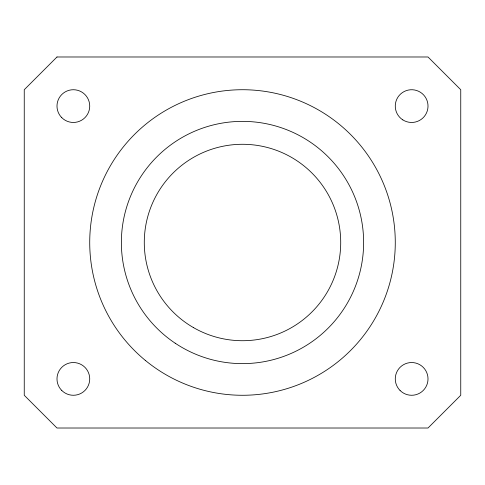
<?xml version="1.0" encoding="UTF-8"?>
<svg xmlns="http://www.w3.org/2000/svg" width="485" height="485" viewBox="0 0 485 485"><rect width="100%" height="100%" fill="white"/><g stroke="black" fill="none" stroke-linecap="round" stroke-linejoin="round"><path stroke-width="0.73" d="M56.987 56.987L24.25 89.725L24.25 395.275L56.987 428.012L428.012 428.012L460.75 395.275L460.75 89.725L428.012 56.987L56.987 56.987M400.07 390.48A16.369 16.369 0 0 0 427.455 383.144A16.369 16.369 0 0 0 407.406 363.095A16.369 16.369 0 0 0 400.07 390.48M61.783 390.48A16.369 16.369 0 0 0 89.167 383.144A16.369 16.369 0 0 0 69.119 363.095A16.369 16.369 0 0 0 61.783 390.48M61.783 117.667A16.369 16.369 0 0 0 89.167 110.331A16.369 16.369 0 0 0 69.119 90.283A16.369 16.369 0 0 0 61.783 117.667M402.805 119.874A16.369 16.369 0 0 0 427.994 106.858A16.369 16.369 0 0 0 404.132 91.55A16.369 16.369 0 0 0 402.805 119.874M145.251 360.325A152.775 152.775 0 0 0 393.165 267.811A152.775 152.775 0 0 0 189.089 99.364A152.775 152.775 0 0 0 145.251 360.325M193.394 327.557A98.212 98.212 0 0 0 340.712 242.5A98.212 98.212 0 0 0 193.394 157.443A98.212 98.212 0 0 0 193.394 327.557M175.206 343.216A121.129 121.129 0 0 0 363.368 250.424A121.129 121.129 0 0 0 188.926 133.86A121.129 121.129 0 0 0 175.206 343.216"/></g></svg>
